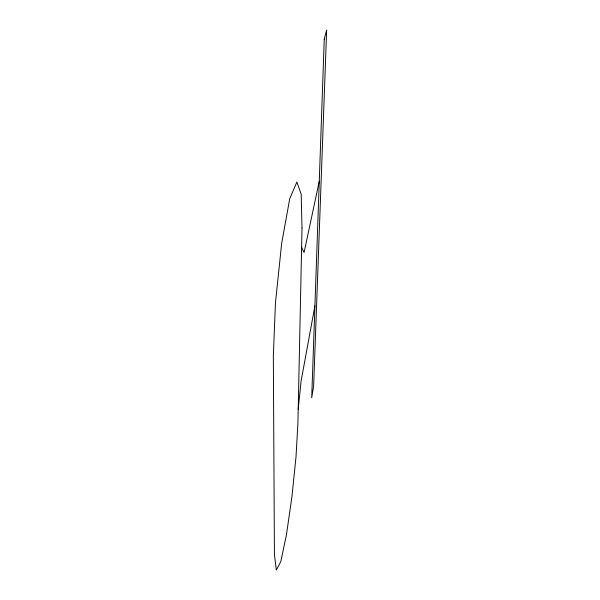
<?xml version="1.0" encoding="UTF-8"?>
<svg xmlns="http://www.w3.org/2000/svg" width="600" height="600" viewBox="0 0 600 600"><rect width="100%" height="100%" fill="white"/><g stroke="black" fill="none" stroke-linecap="round" stroke-linejoin="round"><path stroke-width="0.9" d="M298.215 409.215L301.087 381.157L314.91 305.903M319.275 181.208L304.087 252.472L301.605 247.215M302.01 227.91L297.93 422.775L296.04 456.533L291.96 496.455L286.515 534.338L280.822 561.592L276.3 570L274.425 554.423L273.337 355.972L275.46 302.775L281.685 243.255L289.763 198.6L296.895 181.995L301.185 194.197L302.01 227.91M324.248 39.105L311.7 397.755L313.627 386.257L326.663 30L324.248 39.105"/></g></svg>
